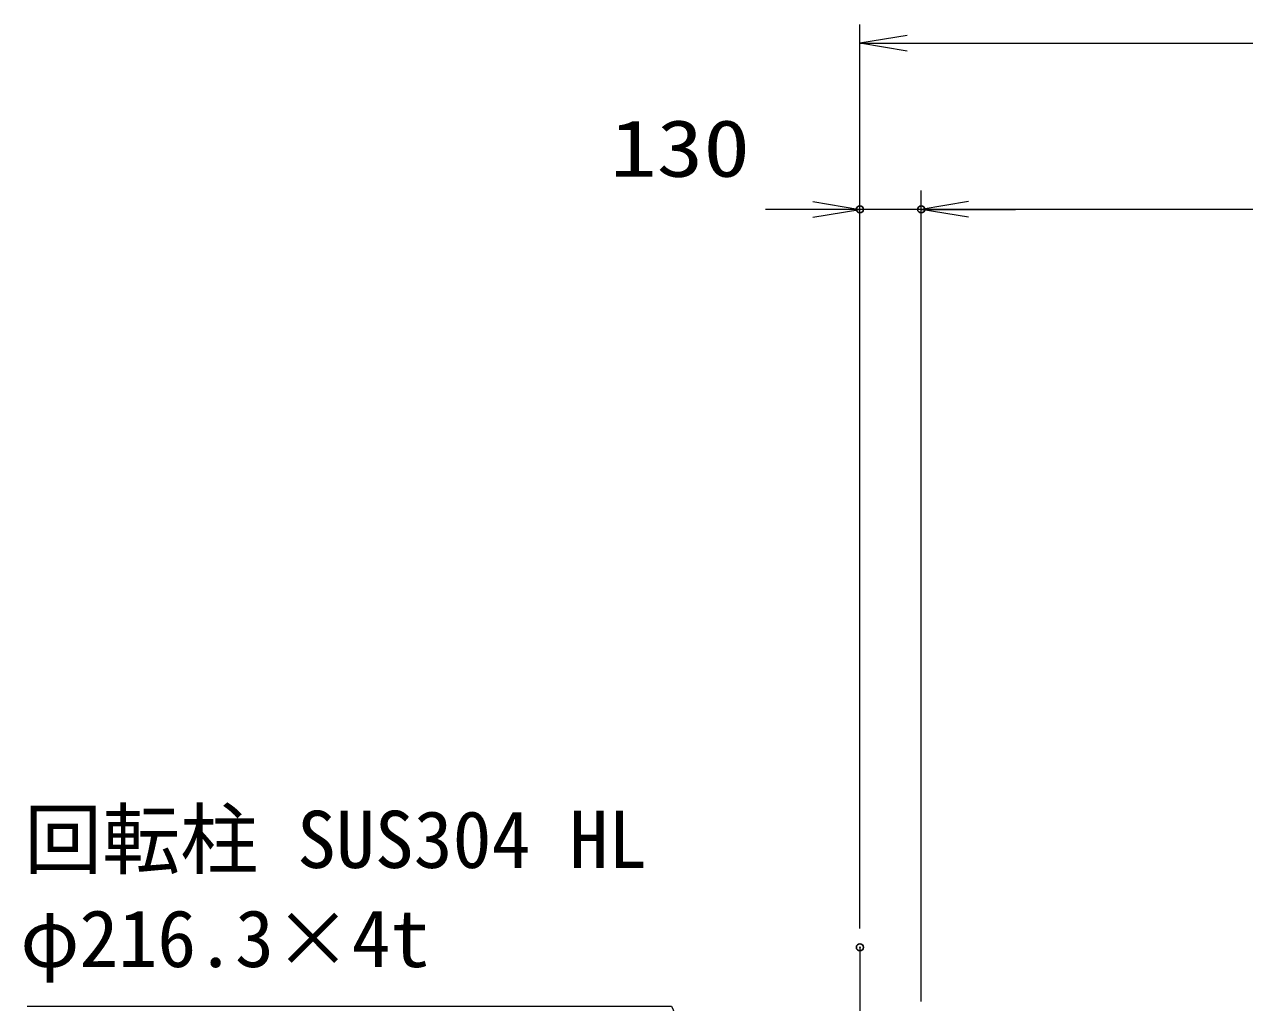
# Model space of a CAD drawing. Units: millimetres, scale not verified. Extents: x -11880 to 11880, y -8400 to 8400.
# Drawn here: x -6178 to -3591, y 971 to 3044 of the extents above; entities that cross this region are included whole.
import ezdxf
from ezdxf.enums import TextEntityAlignment as Align

# ---------------------------------------------------------------- set-up
doc = ezdxf.new("R2010")
doc.units = ezdxf.units.MM
doc.header["$LTSCALE"] = 30
doc.header["$PDMODE"] = 32
doc.header["$PDSIZE"] = 15
doc.linetypes.add('USER1', pattern=[18, 12, -1.5, 3, -1.5])
for name, color, linetype, lineweight in [('0-2_軸線', 200, 'USER1', 15), ('0-4_寸法線', 4, 'Continuous', 18), ('0-5_0', 7, 'Continuous', 18)]:
    doc.layers.add(name, color=color, linetype=linetype, lineweight=lineweight)
doc.layers.add('0-6_Defpoints', color=7, linetype='Continuous')
doc.styles.add('ＭＳ ゴシック', font='')
doc.styles.get('ＭＳ ゴシック').set_extended_font_data('MS Gothic')

# ---------------------------------------------------------------- blocks, each defined once
blk = doc.blocks.new('_Open')
at = {"layer": '0-5_0', "color": 4}
blk.add_line((-30, 5), (0, 0), dxfattribs=at)
blk.add_lwpolyline([(-30, -5), (0, 0), (-30, 0)], dxfattribs=at)
blk = doc.blocks.new('S44')
at = {"layer": '0-4_寸法線'}
for points in [[(22478715.2, 87072737.5), (22519692.8, 87072737.5), (22528712.3, 87052806.2), (22529949.1, 87050073.1)], [(22528256.8, 87052600.1), (22529949.1, 87050073.1), (22529167.8, 87053012.4)]]:
    blk.add_lwpolyline(points, dxfattribs=at)
at = {"layer": '0-4_寸法線', "color": 254, "style": 'ＭＳ ゴシック'}
for s, p in [('回転柱 SUS304 HL', (22478524.2, 87080438.1)), ('φ216.3×4t', (22478283.2, 87074138.1))]:
    blk.add_text(s, height=3637, dxfattribs=at).set_placement(p, align=Align.BOTTOM_LEFT)

msp = doc.modelspace()

# ---------------------------------------------------------------- linework, layer by layer
at = {"layer": '0-2_軸線'}
msp.add_line((-4406.96, 1088.08), (-4406.96, -1445.96), dxfattribs=at)
at = {"layer": '0-4_寸法線'}
for p, q in [((-4406.96, 1128.08), (-4406.96, 3044.08)), ((-4406.96, 3004.08), (3868.04, 3004.08)), ((-4406.96, 1128.08), (-4406.96, 2692.07)), ((-4276.96, 973.51), (-4276.96, 2692.07)), ((-4276.96, 973.51), (-4276.96, 2692.07)), ((-4506.96, 2652.07), (-4606.96, 2652.07)), ((-4276.96, 2652.07), (-4406.96, 2652.07)), ((-276.96, 2652.07), (-4276.96, 2652.07)), ((-4176.96, 2652.07), (-4076.96, 2652.07))]:
    msp.add_line(p, q, dxfattribs=at)
at = {"layer": '0-6_Defpoints'}
for p in [(-4406.96, 2652.07), (-4276.96, 2652.07), (-4406.96, 1088.08)]:
    msp.add_point(p, dxfattribs=at)

# ---------------------------------------------------------------- block references
at = {"layer": '0-4_寸法線', "xscale": 3.333333, "yscale": 3.333333, "rotation": 180}
for p in [(-4406.96, 3004.08), (-4276.96, 2652.07), (-4276.96, 2652.07)]:
    msp.add_blockref('_Open', p, dxfattribs=at)
at = {"layer": '0-4_寸法線'}
for name, p, xscale, yscale in [('_Open', (-4406.96, 2652.07), 3.333333, 3.333333), ('S44', (-755462.94, -2901461.06), 0.03333333, 0.03333333)]:
    msp.add_blockref(name, p, dxfattribs=dict(at, xscale=xscale, yscale=yscale))

# ---------------------------------------------------------------- texts
at = {"layer": '0-4_寸法線', "color": 254, "style": 'ＭＳ ゴシック', "width": 1.2}
msp.add_text('130', height=121.2, dxfattribs=at).set_placement((-4936.64, 2684.75), align=Align.BOTTOM_LEFT)

doc.saveas('drawing.dxf')
